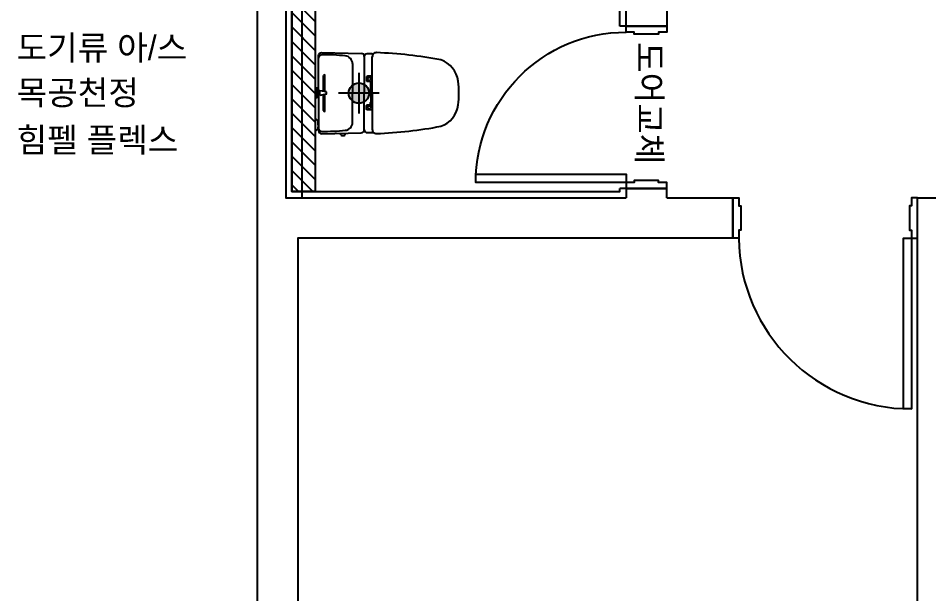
# Model space of a CAD drawing. Header units: millimetres. Extents: x 118028 to 193504, y 42792 to 96100.
# Drawn here: x 145814 to 150296, y 65341 to 68176 of the extents above; entities that cross this region are included whole.
import ezdxf

# ---------------------------------------------------------------- set-up
doc = ezdxf.new("R2010")
doc.units = ezdxf.units.MM
doc.header["$LTSCALE"] = 30
doc.linetypes.add('HIDDEN', pattern=[9.525, 6.35, -3.175])
for name, color, linetype in [('0-ELC TEXT', 7, 'Continuous'), ('03-WAL NEW', 3, 'Continuous'), ('2CONTINUOUS', 2, 'Continuous'), ('3.기호.계단선', 30, 'Continuous'), ('_LIBR', 4, 'Continuous'), ('CO-DO-FR', 7, 'Continuous'), ('CO-DOOR', 8, 'Continuous'), ('FIN', 2, 'Continuous'), ('HL', 6, 'HIDDEN'), ('TOILET-1', 6, 'Continuous')]:
    doc.layers.add(name, color=color, linetype=linetype)
doc.styles.add('코레일둥고', font='Korail_Round_Gothic_Medium.ttf')

# ---------------------------------------------------------------- blocks, each defined once
blk = doc.blocks.new('A$C4B2D31F0')
at = {"layer": 'FIN', "color": 4}
for p, q in [((185, 690.9), (20.4, 690.9)), ((37.2, 692.3), (24.7, 692.3)), ((37.2, 692.3), (49.7, 692.3)), ((200.9, 690.9), (365.5, 690.9)), ((47.7, 523.7), (192.9, 523.7)), ((338.2, 523.7), (192.9, 523.7)), ((12.6, 465.9), (192.9, 465.9)), ((373.3, 465.9), (192.9, 465.9)), ((192.9, 426.6), (13.7, 426.6)), ((192.9, 426.6), (372.2, 426.6))]:
    blk.add_line(p, q, dxfattribs=at)
for points in [[(20.4, 690.9), (7.9, 690.9, 0.421209), (-7.1, 675.5), (-2.4, 480.5, 0.001659)], [(365.5, 690.9), (378, 690.9, -0.421209), (392.9, 675.5), (388.3, 480.5, -0.001659)], [(12.6, 465.9, 0.371724), (-1.8, 451.2, 0.003515), (-1, 420.3, 0.320541)], [(373.3, 465.9, -0.371724), (387.7, 451.2, -0.003515), (386.9, 420.3, -0.320541)]]:
    blk.add_lwpolyline(points, format="xyb", dxfattribs=at)
for centre, radius, start, end in [((1004.3, 663.1), 1000, 179.3116, 185.9437), ((20.4, 674.9), 16, 90, 179.3116), ((24.7, 707.3), 15, 180, 270), ((49.7, 707.3), 15, 270, 0), ((365.5, 674.9), 16, 0.6884, 90), ((-618.4, 663.1), 1000, 354.0563, 0.6884), ((49.4, 563.7), 40, 185.9437, 267.5129), ((336.5, 563.7), 40, 272.4871, 354.0563), ((12.6, 480.9), 15, 181.3651, 270), ((373.3, 480.9), 15, 270, 358.6349), ((13.7, 406.6), 20, 90, 182.3333), ((2197.7, 495.6), 2205.9, 182.3333, 190.6081), ((-1811.8, 495.6), 2205.9, 349.3919, 357.6667), ((372.2, 406.6), 20, 357.6667, 90), ((148.7, 128.9), 125.5, 198.2964, 263.4241), ((237.2, 128.9), 125.5, 276.5759, 341.7036), ((192.9, 405.9), 405.9, 261.6993, 270), ((192.9, 405.9), 405.9, 270, 278.3007)]:
    blk.add_arc(centre, radius, start, end, dxfattribs=at)
at = {"layer": 'HL', "linetype": 'Continuous'}
for p, q in [((168.9, 697.3), (168.9, 707.3)), ((168.9, 697.3), (216.9, 697.3)), ((186, 692.5), (180.6, 697.3)), ((181.6, 685.5), (186, 692.5)), ((187, 651.2), (181.6, 685.5)), ((181.6, 685.5), (204.3, 685.5)), ((186, 692.5), (199.9, 692.5)), ((198.9, 651.2), (204.3, 685.5)), ((199.9, 692.5), (205.3, 697.3)), ((204.3, 685.5), (199.9, 692.5)), ((216.9, 697.3), (216.9, 707.3)), ((106.4, 666.3), (184.4, 666.3)), ((106.4, 659.3), (185.5, 659.3)), ((187, 651.2), (198.9, 651.2)), ((200.4, 659.3), (279.4, 659.3)), ((201.4, 666.3), (279.4, 666.3)), ((-16, 576.9), (-16, 564.8)), ((-12, 580.9), (-4.8, 580.9)), ((-12, 560.8), (-4.3, 560.8)), ((192.9, 433.7), (146.6, 433.7)), ((192.9, 433.7), (239.3, 433.7))]:
    blk.add_line(p, q, dxfattribs=at)
for points in [[(110.4, 426.6), (110.4, 450.8, -0.414214), (114.4, 454.8), (130.9, 454.8, -0.414214), (134.9, 450.8), (134.9, 435.2), (134.9, 426.6)], [(275.5, 426.6), (275.5, 450.8, 0.414214), (271.5, 454.8), (255, 454.8, 0.414214), (251, 450.8), (251, 435.2), (251, 426.6)], [(134.9, 435.2), (144.6, 435.2, -0.414214), (146.6, 433.2), (146.6, 426.6)], [(251, 435.2), (241.3, 435.2, 0.414214), (239.3, 433.2), (239.3, 426.6)]]:
    blk.add_lwpolyline(points, format="xyb", dxfattribs=at)
for centre in [(122.9, 440.9), (262.9, 440.9)]:
    blk.add_circle(centre, 8, dxfattribs=at)
for centre, radius, start, end in [((106.4, 662.8), 3.5, 90, 270), ((279.4, 662.8), 3.5, 270, 90), ((-12, 576.9), 4, 90, 180), ((-12, 564.8), 4, 180, 270)]:
    blk.add_arc(centre, radius, start, end, dxfattribs=at)
blk = doc.blocks.new('D-002')
at = {"layer": 'CO-DO-FR'}
for points in [[(0, 200), (0, 0), (30, 0), (30, 40), (40, 40), (40, 160), (30, 160), (30, 200), (0, 200)], [(800, 200), (800, 0), (770, 0), (770, 40), (760, 40), (760, 160), (770, 160), (770, 200), (800, 200)]]:
    blk.add_lwpolyline(points, close=True, dxfattribs=at)
at = {"layer": 'CO-DOOR'}
blk.add_lwpolyline([(730, 940), (730, 200), (770, 200), (770, 940)], close=True, dxfattribs=at)
blk.add_arc((770, 200), 740, 90, 180, dxfattribs=at)
blk = doc.blocks.new('vusaudeh')
at = {"layer": '3.기호.계단선', "transparency": 33554687}
h = blk.add_hatch(color=256, dxfattribs=at)
h.dxf.hatch_style = 1
h.paths.add_polyline_path([(147541.4, 86226.8, 1), (147441.4, 86226.8, 1)])
at = {"layer": '2CONTINUOUS'}
for points in [[(147688.9, 81147.8), (147688.9, 80947.8), (146991.4, 80947.8), (146991.4, 88304.8), (148806.4, 88304.8), (148806.4, 89216.8), (149461.4, 89216.8), (149461.4, 89016.8), (149006.4, 89016.8), (149006.4, 87391.8), (149436.4, 87391.8), (149436.4, 87291.8), (149006.4, 87291.8), (149006.4, 86556.8), (148806.4, 86556.8), (148806.4, 88166.8), (147131.4, 88166.8), (147131.4, 85711.8), (148806.4, 85711.8)], [(149006.4, 85711.8), (149006.4, 85756.8), (148806.4, 85756.8), (148806.4, 85711.8)], [(149006.4, 85711.8), (149331.4, 85711.8), (149331.4, 85511.8), (147191.4, 85511.8), (147191.4, 81147.8), (147688.9, 81147.8)], [(150896.4, 80947.8), (149788.9, 80947.8), (149788.9, 81147.8), (150241.4, 81147.8), (150241.4, 85711.8), (150426.4, 85711.8), (150426.4, 81147.8), (150896.4, 81147.8), (150896.4, 80947.8)]]:
    blk.add_lwpolyline(points, dxfattribs=at)
blk.add_lwpolyline([(147131.4, 85711.8), (147211.4, 85711.8), (147211.4, 87346.8), (147131.4, 87346.8)], close=True, dxfattribs=at)
at = {"layer": '3.기호.계단선'}
for p, q in [((147491.4, 86326.8), (147491.4, 86126.8)), ((147591.4, 86226.8), (147391.4, 86226.8))]:
    blk.add_line(p, q, dxfattribs=at)
blk.add_circle((147491.4, 86226.8), 50, dxfattribs=at)
at = {"layer": 'CO-DO-FR'}
for points in [[(149331.4, 85511.8), (149331.4, 85711.8), (149361.4, 85711.8), (149361.4, 85671.8), (149371.4, 85671.8), (149371.4, 85551.8), (149361.4, 85551.8), (149361.4, 85511.8), (149331.4, 85511.8)], [(150241.4, 85511.8), (150241.4, 85711.8), (150211.4, 85711.8), (150211.4, 85671.8), (150201.4, 85671.8), (150201.4, 85551.8), (150211.4, 85551.8), (150211.4, 85511.8), (150241.4, 85511.8)]]:
    blk.add_lwpolyline(points, close=True, dxfattribs=at)
at = {"layer": 'CO-DOOR'}
blk.add_lwpolyline([(150171.4, 84671.8), (150171.4, 85511.8), (150211.4, 85511.8), (150211.4, 84671.8)], close=True, dxfattribs=at)
blk.add_arc((150209.9, 85520.4), 848.6, 180.5797, 270.0984, dxfattribs=at)
at = {"layer": 'CO-DOOR', "xscale": -1, "rotation": 89.99999999999993}
blk.add_blockref('D-002', (149006.4, 86556.8), dxfattribs=at)

msp = doc.modelspace()

# ---------------------------------------------------------------- hatches: boundary and pattern name
at = {"layer": '03-WAL NEW'}
h = msp.add_hatch(dxfattribs=at)
h.set_pattern_fill('_USER', color=8, scale=50, angle=135, pattern_type=0)
h.set_pattern_definition([(135, (246873.75, -141888.83), (-35.355339, -35.355339), [])])
h.paths.add_polyline_path([(147276.4, 67321.8), (147276.4, 67623.6), (147276.4, 68816.8), (147211.4, 68816.8), (147211.4, 67321.8)])
h.paths.add_polyline_path([(147211.4, 68816.8), (147161.4, 68816.8), (147161.4, 67321.8), (147211.4, 67321.8)])

# ---------------------------------------------------------------- linework, layer by layer
msp.add_lwpolyline([(147276.4, 68816.8), (147276.4, 67321.8), (147161.4, 67321.8), (147161.4, 68816.8)], close=True, dxfattribs=at)
at = {"layer": '_LIBR'}
for p, q in [((148806.4, 68136.8), (148776.4, 68136.8)), ((148806.4, 67336.8), (148776.4, 67336.8))]:
    msp.add_line(p, q, dxfattribs=at)
msp.add_lwpolyline([(148776.4, 68136.8), (148776.4, 69716.8), (147161.4, 69716.8), (147161.4, 67321.8), (148776.4, 67321.8), (148776.4, 67336.8)], dxfattribs=at)

# ---------------------------------------------------------------- block references
msp.add_blockref('vusaudeh', (0, -18420))
at = {"layer": 'TOILET-1', "rotation": 90.00000000000001}
msp.add_blockref('A$C4B2D31F0', (147983.7, 67613.9), dxfattribs=at)

# ---------------------------------------------------------------- texts
at = {"layer": '0-ELC TEXT', "style": '코레일둥고'}
for s, p in [('도기류 아/스', (145806.2, 67970)), ('목공천정', (145806.2, 67748.8)), ('힘펠 플렉스', (145806.2, 67515.9))]:
    msp.add_text(s, height=120, dxfattribs=at).set_placement(p)
msp.add_text('도어교체', height=120, rotation=270, dxfattribs=at).set_placement((148861.3, 68058.2))

doc.saveas('drawing.dxf')
